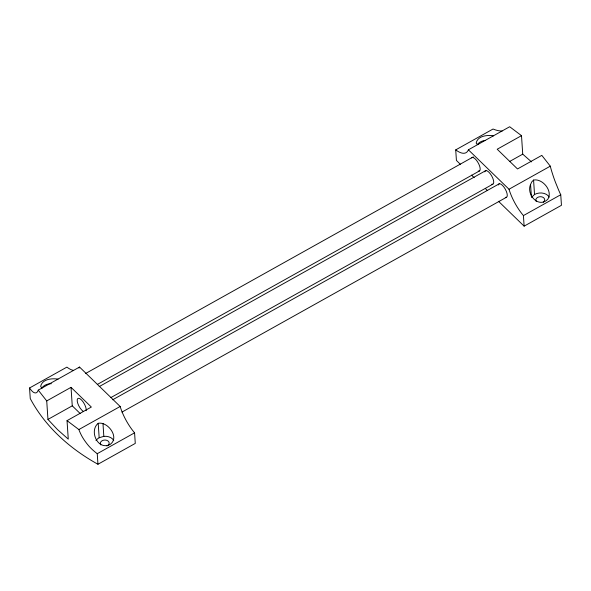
<?xml version="1.0" encoding="UTF-8"?>
<svg xmlns="http://www.w3.org/2000/svg" width="591" height="591" viewBox="0 0 591 591"><rect width="100%" height="100%" fill="white"/><g stroke="black" fill="none" stroke-linecap="round" stroke-linejoin="round"><path stroke-width="0.89" d="M530.57 184.458C526.027 194.557 538.652 208.675 547.82 199.248C553.169 190.974 542.472 178.216 533.577 180.063L531.797 181.829L530.57 184.458L531.375 196.567M531.435 197.431L534.53 194.505A9.619 6.974 -3.8 0 1 549.187 197.113M98.209 423.304C88.857 430.832 97.751 450.741 110.029 444.498C120.062 437.672 107.88 421.28 98.209 423.304L99.17 437.746A9.619 6.974 -3.8 0 0 96.001 440.635M29.55 387.984A32.889 7.476 72 0 0 32.306 391.36L33.148 392.084A31.744 8.119 70 0 0 36.236 392.793L36.834 392.439A31.146 8.835 68 0 0 38.245 390.126L79.541 367.055L120.158 406.482A31.257 11.783 60.8 0 0 134.578 432.834L135.28 443.405L97.951 464.26A220.244 159.762 -3.8 0 1 30.252 398.556L29.55 387.984L66.879 367.129A31.257 11.783 60.8 0 0 73.646 370.431M460.367 164.276L456.422 160.449L455.72 149.878L493.049 129.023A32.889 16.592 48.2 0 0 498.782 130.737L500.533 130.958A31.744 15.344 50.6 0 0 502.114 131.047M455.72 149.878A31.257 11.783 60.8 0 0 468.382 149.811L509.678 126.74L521.506 135.657L522.732 154.155L531.508 161.875M85.621 373.482L473.317 156.866M46.726 400.92L71.031 387.341L91.339 407.051L67.034 420.637L68.268 439.128L57.526 429.598L47.952 419.418L46.726 400.92L38.245 390.126M521.506 135.657L497.201 149.235L517.509 168.952L541.814 155.374L550.295 166.167A31.146 8.835 68 0 0 552.334 173.274L553.124 175.741A31.744 8.119 70 0 0 556.811 185.589L557.771 187.99A32.889 7.476 72 0 0 560.748 194.735L561.45 205.299L524.121 226.154L498.486 201.28M97.33 384.445L479.39 170.991M99.222 386.588L485.913 170.54M47.952 419.418L72.257 405.84L71.031 387.341M509.405 161.602L522.732 154.155M110.931 397.558L492.791 184.207M112.696 399.767L499.594 183.602M67.034 420.637L78.869 429.554L120.158 406.482M468.382 149.811L508.999 189.238L550.295 166.167M121.997 412.082L506.472 197.268M97.951 464.26L97.249 453.689L134.578 432.834M524.121 226.154L523.419 215.589L560.748 194.735M99.17 437.746L103.824 436.343A9.619 6.974 -3.8 0 1 113.745 440.539M478.075 144.477L476.723 143.945L476.176 143C477.624 135.79 487.435 134.785 493.544 135.834M42.582 387.785L41.171 387.216L40.661 386.241C42.257 379.09 51.927 378.114 58.058 379.141M471.537 175.121L474.167 177.669M485.344 188.522L487.316 190.435M72.257 405.84L80.125 413.471M533.577 180.063L534.53 194.505M102.967 423.363L103.824 436.343M83.22 411.366A7.698 2.903 60.8 0 1 77.244 401.223A7.698 2.903 60.8 0 1 81.757 400.24A7.698 2.903 60.8 0 1 86.16 410.723M97.249 453.689A32.889 16.592 48.2 0 1 91.295 448.613L89.433 446.715A31.744 15.344 50.6 0 1 83.139 438.323L81.853 436.136A31.146 14.361 53 0 1 78.869 429.554M79.541 367.055A31.257 11.783 60.8 0 1 79.031 368.097M41.843 388.073A9.619 6.974 -3.8 0 1 51.343 383.714M100.847 444.934A4.447 3.228 -3.8 0 1 102.605 440.502A4.447 3.228 -3.8 0 1 108.633 441.595A4.447 3.228 -3.8 0 1 106.875 446.028M484.768 171.848A7.698 2.903 60.8 0 1 491.69 175.926A7.698 2.903 60.8 0 1 491.778 184.215M471.633 157.834A7.698 2.903 60.8 0 1 478.68 163.788A7.698 2.903 60.8 0 1 478.178 171.05M498.309 184.99A7.698 2.903 60.8 0 1 505.231 189.068A7.698 2.903 60.8 0 1 505.32 197.357M523.419 215.589A31.257 11.783 60.8 0 1 508.999 189.238M536.332 201.597A4.447 3.228 -3.8 0 1 537.81 197.32A4.447 3.228 -3.8 0 1 543.735 197.837A4.447 3.228 -3.8 0 1 543.284 202.203M477.646 144.307A9.619 6.974 -3.8 0 1 485.004 140.473"/></g></svg>
